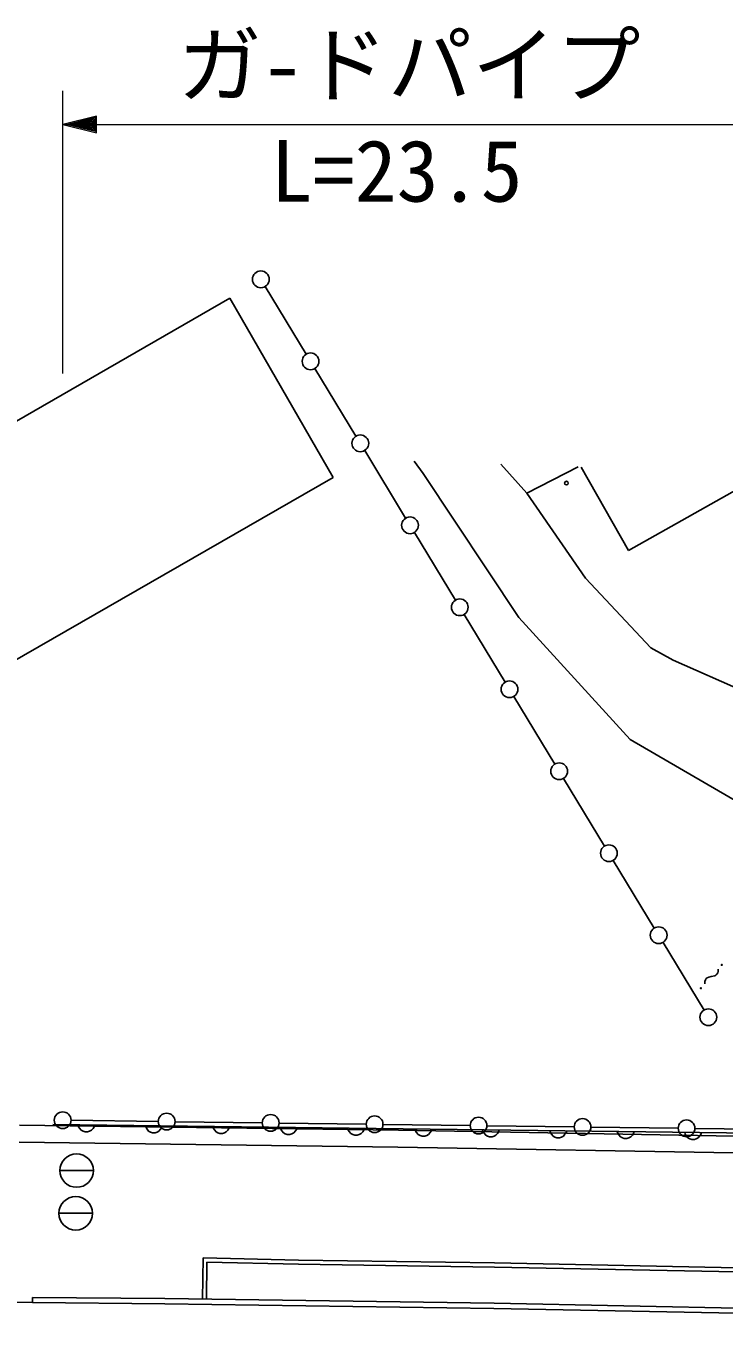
# Model space of a CAD drawing. Units: millimetres, scale not verified. Extents: x 39992 to 679863, y 19996 to 379924.
# Drawn here: x 295107 to 315831, y 294480 to 333004 of the extents above; entities that cross this region are included whole.
import ezdxf
from ezdxf.enums import TextEntityAlignment as Align

# ---------------------------------------------------------------- set-up
doc = ezdxf.new("R2010")
doc.units = ezdxf.units.MM
doc.header["$LTSCALE"] = 999.799
doc.layers.add('M-BGD', color=7, linetype='Continuous', lineweight=25)
doc.layers.add('M-STR-HTXT', color=7, linetype='Continuous', lineweight=13)
doc.styles.add('ＭＳ ゴシック', font='')
doc.styles.get('ＭＳ ゴシック').set_extended_font_data('MS Gothic')

msp = doc.modelspace()

# ---------------------------------------------------------------- linework, layer by layer
at = {"layer": 'M-BGD'}
for p, q in [((303426.9, 323256.7), (302209.9, 325264.2)), ((301157.6, 324918.6), (291575.9, 319399.7)), ((304223.9, 319595), (301157.6, 324918.6)), ((304903, 320821.7), (303686, 322829.2)), ((306379.1, 318386.7), (305162.1, 320394.2)), ((306894.9, 319707.1), (306634.2, 320081.6)), ((309200.7, 319989.9), (309972, 319128.4)), ((309972, 319128.4), (311500.1, 319907.7)), ((311588.2, 319904.5), (312998.9, 317428.4)), ((294642.2, 314076.1), (304223.9, 319595)), ((309734.5, 315434.9), (306894.9, 319707.1)), ((312998.9, 317428.4), (317045.1, 319709.5)), ((309972, 319128.4), (311714.9, 316601.5)), ((307855.2, 315951.7), (306638.3, 317959.2)), ((311714.9, 316601.5), (313660.8, 314530.8)), ((309331.4, 313516.7), (308114.4, 315524.2)), ((313046.2, 311807.7), (309734.5, 315434.9)), ((313660.8, 314530.8), (314316.9, 314170)), ((316428.6, 313232.9), (314316.9, 314170)), ((310807.5, 311081.7), (309590.5, 313089.2)), ((313046.2, 311807.7), (318768.9, 308473.9)), ((312283.6, 308646.6), (311066.6, 310654.2)), ((313759.7, 306211.6), (312542.7, 308219.2)), ((315235.8, 303776.6), (314018.9, 305784.2)), ((315331.1, 304730.8), (315302.5, 304709.4)), ((315377.9, 304751.6), (315331.1, 304730.8)), ((315453, 304768.9), (315377.9, 304751.6)), ((315552.3, 304795.9), (315453, 304768.9)), ((315582.8, 304812.5), (315552.3, 304795.9)), ((315619.2, 304842.6), (315582.8, 304812.5)), ((315643.4, 304883.6), (315619.2, 304842.6)), ((315652.6, 304925.5), (315643.4, 304883.6)), ((315655.4, 304995.1), (315652.6, 304925.5)), ((315264.3, 304624.6), (315260, 304553.3)), ((315276.4, 304673.2), (315264.3, 304624.6)), ((315302.5, 304709.4), (315276.4, 304673.2)), ((299034.6, 300467.5), (296448, 300501)), ((294916.5, 300353.9), (306161.7, 300206.7)), ((295901.5, 300379.2), (317914.1, 300107.5)), ((302121.1, 300427.4), (299534.5, 300461)), ((305207.7, 300387.4), (302621, 300420.9)), ((308294.2, 300347.3), (305707.5, 300380.9)), ((306161.7, 300206.7), (318132.1, 300000.1)), ((311380.7, 300307.3), (308794, 300340.9)), ((314467.2, 300267.3), (311880.6, 300300.8)), ((317553.7, 300227.2), (314967.1, 300260.8)), ((294906.3, 299854.1), (306151.4, 299706.9)), ((306151.4, 299706.9), (318121.9, 299500.3)), ((296113.2, 299008.3), (297108, 299008.3)), ((296087, 297739.4), (297081.8, 297739.4)), ((300344.5, 295188.8), (300363, 296412.6)), ((300363, 296412.6), (303200.1, 296345.9)), ((300464.5, 295187.1), (300481.2, 296289.8)), ((300481.2, 296289.8), (303197.3, 296226)), ((303200.1, 296345.9), (309019.7, 296263.8)), ((309019.7, 296263.8), (330566.7, 295826.9)), ((303197.3, 296226), (309018, 296143.9)), ((309018, 296143.9), (330565, 295706.9)), ((291327.6, 295129.5), (295297.8, 295091.1)), ((295299.2, 295241.1), (295297.8, 295091.1)), ((295299.2, 295241.1), (299232.8, 295204.5)), ((299233.5, 295204.5), (309002.8, 295066.6)), ((295297.8, 295091.1), (299231.4, 295054.5)), ((299231.4, 295054.5), (309000.7, 294916.7)), ((309000.7, 294916.7), (330547.7, 294479.7)), ((309003.7, 295066.6), (330550.7, 294629.6))]:
    msp.add_line(p, q, dxfattribs=at)
for points in [[(296985.4, 330077.9), (296807.9, 330077.9), (296985.4, 330102.9), (296985.4, 330052.9), (296807.9, 330077.9)], [(297152, 300363.8), (297131.3, 300306.6), (297100.7, 300258.2), (297052.6, 300203.8), (296997.2, 300174.5), (296938.3, 300157.7), (296860.8, 300158.7), (296802.3, 300176.9), (296747.7, 300207.6), (296699.6, 300263.2), (296670.2, 300312.3), (296652.2, 300370)], [(299153.2, 300339.1), (299132.5, 300281.9), (299101.9, 300233.5), (299053.7, 300179.1), (298998.4, 300149.8), (298939.4, 300133), (298861.9, 300134), (298803.4, 300152.2), (298748.8, 300182.9), (298700.7, 300238.4), (298671.4, 300287.6), (298653.3, 300345.3)], [(301154.3, 300314.4), (301133.6, 300257.2), (301103, 300208.8), (301054.9, 300154.4), (300999.5, 300125.1), (300940.6, 300108.3), (300863.1, 300109.3), (300804.6, 300127.5), (300749.9, 300158.2), (300701.9, 300213.7), (300672.5, 300262.8), (300654.5, 300320.6)], [(303155.5, 300289.7), (303134.8, 300232.5), (303104.2, 300184.1), (303056, 300129.7), (303000.6, 300100.4), (302941.7, 300083.6), (302864.2, 300084.6), (302805.7, 300102.8), (302751.1, 300133.5), (302703, 300189), (302673.6, 300238.1), (302655.6, 300295.9)], [(305156.6, 300265), (305135.9, 300207.7), (305105.3, 300159.4), (305057.1, 300105), (305001.8, 300075.7), (304942.8, 300058.9), (304865.4, 300059.9), (304806.8, 300078.1), (304752.2, 300108.7), (304704.2, 300164.3), (304674.8, 300213.4), (304656.7, 300271.2)], [(307157.7, 300240.3), (307137, 300183), (307106.4, 300134.7), (307058.3, 300080.3), (307002.9, 300051), (306944, 300034.2), (306866.5, 300035.1), (306808, 300053.4), (306753.4, 300084), (306705.3, 300139.6), (306675.9, 300188.7), (306657.9, 300246.4)], [(309158.9, 300215.6), (309138.2, 300158.3), (309107.6, 300110), (309059.4, 300055.6), (309004.1, 300026.3), (308945.1, 300009.5), (308867.6, 300010.4), (308809.1, 300028.7), (308754.5, 300059.3), (308706.5, 300114.9), (308677.1, 300164), (308659, 300221.7)], [(311160, 300190.9), (311139.3, 300133.6), (311108.7, 300085.3), (311060.6, 300030.9), (311005.2, 300001.5), (310946.3, 299984.8), (310868.8, 299985.7), (310810.3, 300004), (310755.7, 300034.6), (310707.6, 300090.2), (310678.2, 300139.3), (310660.2, 300197)], [(313161.2, 300166.2), (313140.5, 300108.9), (313109.9, 300060.6), (313061.7, 300006.2), (313006.4, 299976.8), (312947.4, 299960.1), (312869.9, 299961), (312811.4, 299979.2), (312756.8, 300009.9), (312708.7, 300065.5), (312679.3, 300114.6), (312661.3, 300172.3)], [(315162.3, 300141.5), (315141.6, 300084.2), (315111, 300035.8), (315062.8, 299981.4), (315007.5, 299952.1), (314948.5, 299935.4), (314871.1, 299936.3), (314812.5, 299954.5), (314757.9, 299985.2), (314709.9, 300040.8), (314680.5, 300089.9), (314662.4, 300147.6)]]:
    msp.add_lwpolyline(points, dxfattribs=at)
for centre, radius in [((302080.3, 325478), 248.7), ((303556.5, 323043), 248.7), ((305032.6, 320607.9), 248.7), ((311151.9, 319427.5), 54.4), ((306508.7, 318172.9), 248.7), ((307984.8, 315737.9), 248.7), ((309460.9, 313302.9), 248.7), ((310937.1, 310867.9), 248.7), ((312413.2, 308432.9), 248.7), ((313889.3, 305997.9), 248.7), ((315764.3, 305116.8), 14), ((315141.6, 304421), 14), ((315365.4, 303562.9), 248.7), ((296198, 300504.2), 248.7), ((299284.6, 300464.2), 248.7), ((302371.1, 300424.2), 248.7), ((305457.6, 300384.1), 248.7), ((308544.1, 300344.1), 248.7), ((311630.6, 300304.1), 248.7), ((314717.2, 300264), 248.7), ((296610.6, 299008.3), 497.4), ((296584.4, 297739.4), 497.4)]:
    msp.add_circle(centre, radius, dxfattribs=at)
at = {"layer": 'M-STR-HTXT'}
for p, q in [((296198, 322681), (296198, 331077.7)), ((296198, 330077.9), (317846.2, 330077.9))]:
    msp.add_line(p, q, dxfattribs=at)
for points in [[(296198, 330077.9), (297197.8, 329828), (297197.8, 330327.9)], [(296403, 330077.9), (297135.4, 330252.9), (297135.4, 329902.9)], [(296503, 330077.9), (297097.9, 330215.4), (297097.9, 329940.4)], [(296605.5, 330077.9), (297060.4, 330177.9), (297060.4, 329977.9)], [(296705.4, 330077.9), (297022.9, 330140.4), (297022.9, 330015.4)]]:
    msp.add_lwpolyline(points, close=True, dxfattribs=at)
msp.add_lwpolyline([(296300.5, 330077.9), (297172.8, 330290.4), (297172.8, 329865.4), (296303, 330077.9)], dxfattribs=at)

# ---------------------------------------------------------------- texts
at = {"layer": 'M-STR-HTXT', "style": 'ＭＳ ゴシック'}
for s, p in [('ガ-ドパイプ', (299606.9, 330377.8)), ('L=23.5', (302372.8, 327236.1))]:
    msp.add_text(s, height=1832, dxfattribs=at).set_placement(p, align=Align.BOTTOM_LEFT)

doc.saveas('drawing.dxf')
